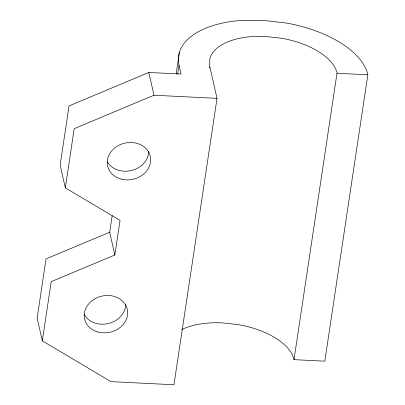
<?xml version="1.0" encoding="UTF-8"?>
<svg xmlns="http://www.w3.org/2000/svg" width="405" height="405" viewBox="0 0 405 405"><rect width="100%" height="100%" fill="white"/><g stroke="black" fill="none" stroke-linecap="round" stroke-linejoin="round"><path stroke-width="0.61" d="M209.653 68.04L209.876 58.624A64.668 32.719 8.5 0 1 265.214 36.44L281.956 38.318A64.668 32.719 8.5 0 1 337.046 72.91L294 359.66L324.805 361.184L367.846 74.783A95.853 48.494 8.5 0 0 287.104 23.151L262.121 20.25L238.236 20.69A95.853 48.494 8.5 0 0 179.035 65.266L177.719 74.019M294 359.66L294 359.311A64.668 32.719 8.5 0 0 238.91 324.719L222.168 322.841A64.668 32.719 8.5 0 0 181.607 329.635M209.841 66.79L217.009 98.349L173.968 384.75L110.945 381.632L42.322 340.848L51.222 281.647L114.853 254.978L120.052 220.391L65.316 187.864L60.148 165.108L69.042 105.907L148.817 72.47L181.035 74.064L179.035 65.266M65.316 187.864L74.211 128.663L153.986 95.231L217.009 98.349M114.853 254.978L109.684 232.222L112.19 215.546M176.17 73.801L179.364 52.539M109.684 232.222L46.048 258.891L37.154 318.092L42.322 340.848M337.041 73.259L367.846 74.783M148.817 72.47L153.986 95.231M148.721 151.369A21.895 18.529 -12.8 0 1 131.696 170.444A21.895 18.529 -12.8 0 1 107.381 161.828M125.732 304.337A21.895 18.529 -12.8 0 1 108.368 323.514A21.895 18.529 -12.8 0 1 84.093 314.285M121.748 179.248A21.895 18.529 -12.8 0 0 150.316 156.411A21.895 18.529 -12.8 0 0 114.777 147.921A21.895 18.529 -12.8 0 0 121.748 179.248M98.101 332.065A21.895 18.529 -12.8 0 0 127.443 309.982A21.895 18.529 -12.8 0 0 92.325 300.49A21.895 18.529 -12.8 0 0 98.101 332.065"/></g></svg>
